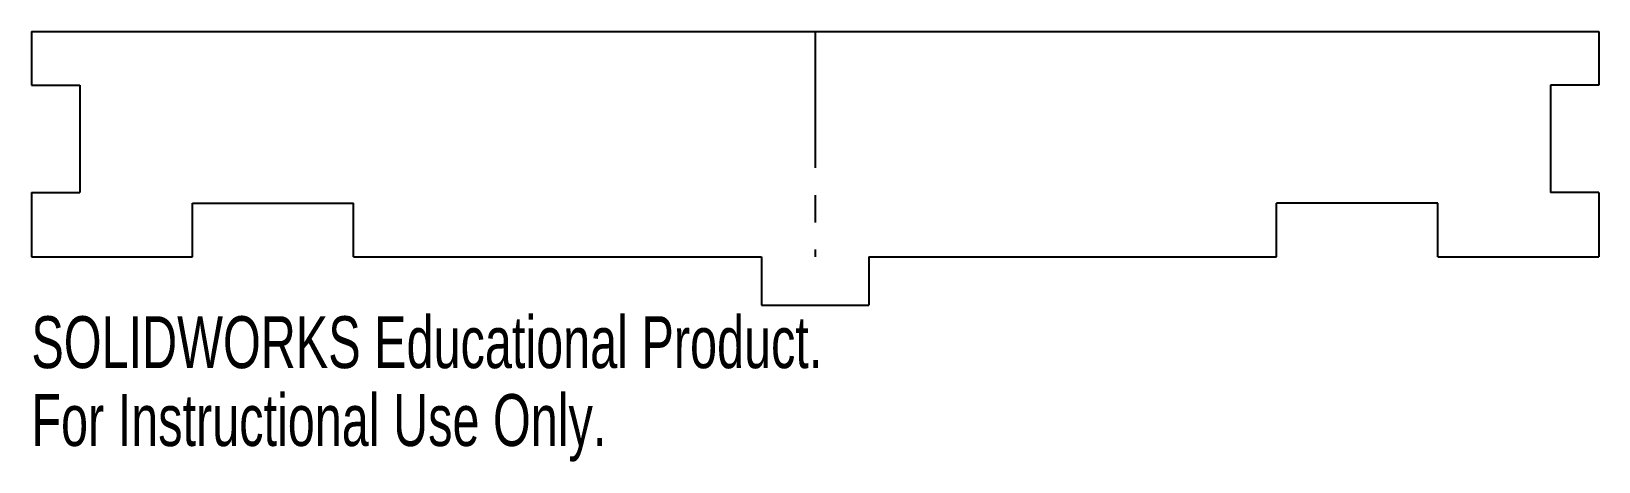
# Model space of a CAD drawing. Header units: millimetres. Extents: x -74 to 72, y -6 to 34.
import ezdxf

# ---------------------------------------------------------------- set-up
doc = ezdxf.new("R2010")
doc.units = ezdxf.units.MM
doc.linetypes.add('CENTERX2', pattern=[20.32, 12.7, -2.54, 2.54, -2.54])
doc.styles.add('SLDTEXTSTYLE0', font='TXT', dxfattribs={"width": 0.7})

msp = doc.modelspace()

# ---------------------------------------------------------------- linework, layer by layer
at = {"color": 7, "linetype": 'Continuous'}
for p, q in [((-73.57, 34.23), (72.43, 34.23)), ((-73.57, 34.23), (-73.57, 29.23)), ((72.43, 34.23), (72.43, 29.23)), ((-73.57, 29.23), (-69.07, 29.23)), ((-69.07, 29.23), (-69.07, 19.23)), ((67.93, 29.23), (67.93, 19.23)), ((72.43, 29.23), (67.93, 29.23)), ((-73.57, 19.23), (-69.07, 19.23)), ((-73.57, 19.23), (-73.57, 13.23)), ((72.43, 19.23), (67.93, 19.23)), ((72.43, 19.23), (72.43, 13.23)), ((-58.57, 13.23), (-58.57, 18.23)), ((-58.57, 18.23), (-43.57, 18.23)), ((-43.57, 13.23), (-43.57, 18.23)), ((42.43, 13.23), (42.43, 18.23)), ((57.43, 18.23), (42.43, 18.23)), ((57.43, 13.23), (57.43, 18.23)), ((-73.57, 13.23), (-58.57, 13.23)), ((-43.57, 13.23), (-5.57, 13.23)), ((-5.57, 13.23), (-5.57, 8.73)), ((4.43, 13.23), (4.43, 8.73)), ((4.43, 13.23), (42.43, 13.23)), ((57.43, 13.23), (72.43, 13.23)), ((-5.57, 8.73), (4.43, 8.73))]:
    msp.add_line(p, q, dxfattribs=at)
at = {"color": 7, "linetype": 'CENTERX2'}
msp.add_line((-0.57, 34.23), (-0.57, 13.23), dxfattribs=at)

# ---------------------------------------------------------------- texts
at = {"color": 7, "linetype": 'Continuous', "char_height": 4.8336, "attachment_point": 1, "style": 'SLDTEXTSTYLE0'}
for s, insert in [('SOLIDWORKS Educational Product.', (-73.57, 7.71)), ('For Instructional Use Only.', (-73.57, 0.46))]:
    msp.add_mtext(s, dxfattribs=dict(at, insert=insert))

doc.saveas('drawing.dxf')
